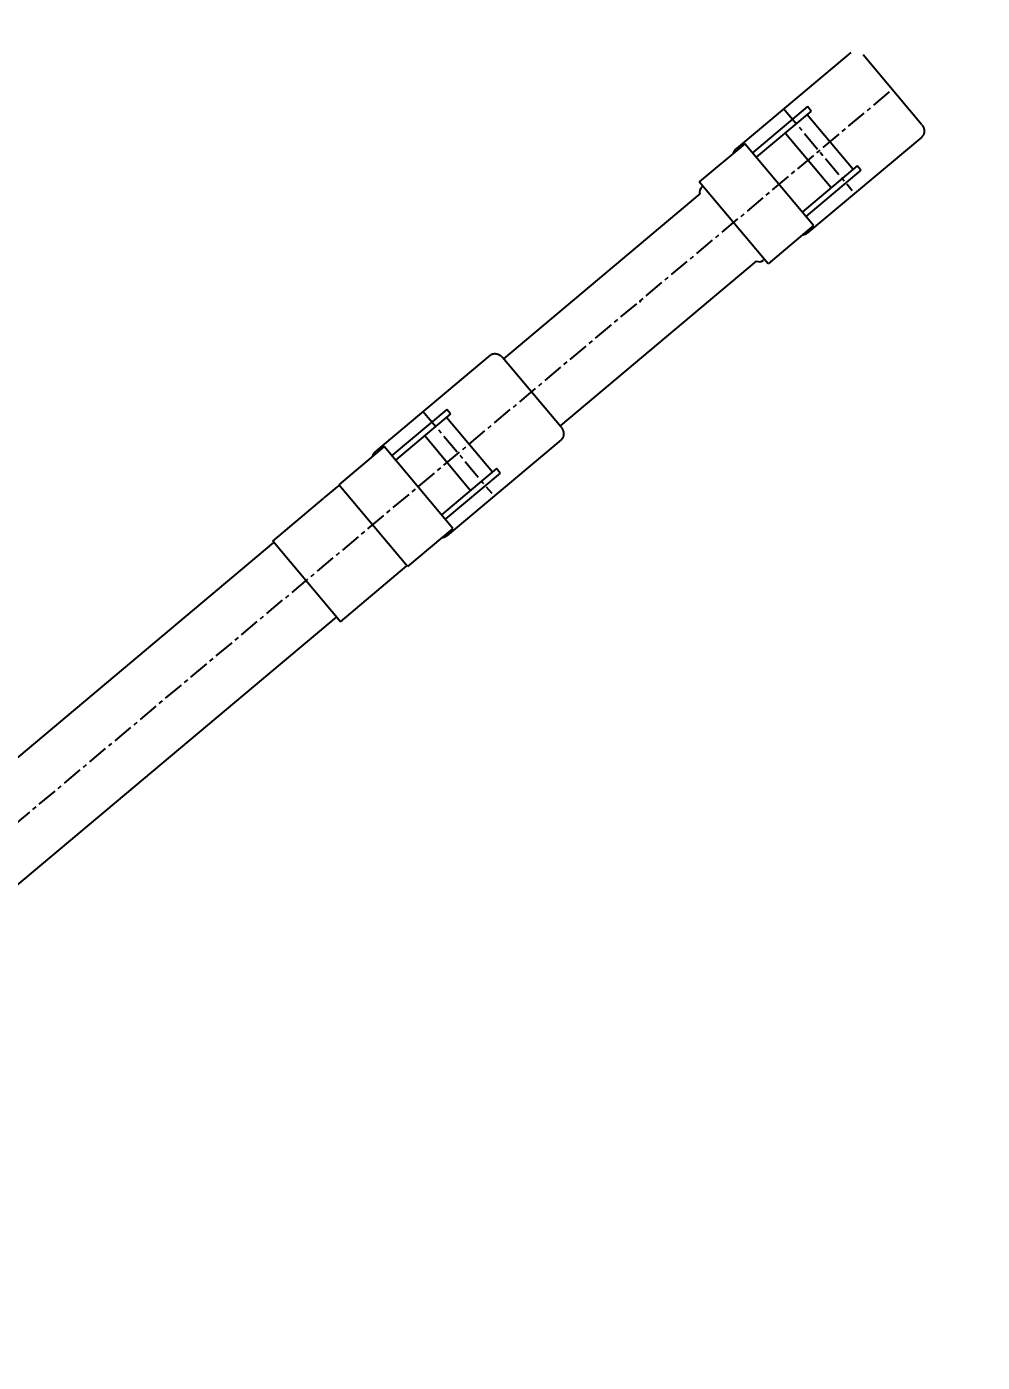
# Model space of a CAD drawing. Header units: millimetres. Extents: x 13669 to 217197, y -88248 to 24578.
# Drawn here: x 68197 to 69668, y -40768 to -38712 of the extents above; entities that cross this region are included whole.
import ezdxf

# ---------------------------------------------------------------- set-up
doc = ezdxf.new("R2010")
doc.units = ezdxf.units.MM
doc.linetypes.add('CENTER', pattern=[50.8, 31.75, -6.35, 6.35, -6.35])
doc.layers.add('1', color=7, linetype='Continuous')
doc.styles.get("Standard").update_dxf_attribs({"font": 'arial.ttf'})
doc.dimstyles.new('DIMSTYLE24', dxfattribs={"dimtxt": 3.2, "dimasz": 1, "dimexe": 2.54, "dimexo": 0, "dimgap": 1.6, "dimtad": 1, "dimdec": 4, "dimzin": 0, "dimdsep": 46, "dimtxsty": 'Standard', "dimblk1": 'OPEN', "dimblk2": 'OPEN', "dimsah": 1, "dimcen": 0.09, "dimadec": 0, "dimazin": 0, "dimtfac": 1, "dimtdec": 4, "dimtmove": 0, "dimatfit": 3, "dimldrblk": 'OPEN', "dimfxl": 1, "dimtvp": 1, "dimtolj": 1, "dimtzin": 0, "dimarcsym": 0})
doc.dimstyles.new('ISO-25', dxfattribs={"dimtxt": 2.5, "dimasz": 2.5, "dimexe": 1.25, "dimexo": 0.625, "dimtad": 1, "dimtxsty": 'Standard', "dimcen": 2.5, "dimadec": 0, "dimazin": 0, "dimtfac": 1, "dimtmove": 0, "dimatfit": 3, "dimfxl": 1, "dimarcsym": 0})

# ---------------------------------------------------------------- blocks, each defined once
blk = doc.blocks.new('_OPEN')
at = {"color": 0, "linetype": 'ByBlock'}
for q in [(-3.128, 0.562), (-3.128, -0.562), (-3, 0)]:
    blk.add_line((0, 0), q, dxfattribs=at)
blk = doc.blocks.new('*D288')
at = {"layer": '1', "color": 0, "linetype": 'Continuous', "lineweight": -2, "transparency": 16777216}
blk.add_line((66642.6, -41825.2), (66526.7, -42216.1), dxfattribs=at)
blk.add_arc((66878.8, -41028.8), 1237.2, 253.504, 39.9244, dxfattribs=at)
at = {"layer": 'Defpoints', "color": 0, "linetype": 'Continuous', "transparency": 16777216}
for p in [(68126.2, -36823), (69529.8, -38808.5), (67320.2, -40659.1), (66642.6, -41825.2), (67540, -42074.5)]:
    blk.add_point(p, dxfattribs=at)
at = {"layer": '1', "color": 0, "linetype": 'Continuous', "lineweight": -2, "transparency": 16777216, "xscale": 0.5, "yscale": 0.5, "zscale": 0.5}
for p, rotation in [((67827.3, -40234.4), 129.9359331024963), ((66527.1, -42214.9), 163.4923931750269)]:
    blk.add_blockref('_OPEN', p, dxfattribs=dict(at, rotation=rotation))
at = {"layer": '1', "color": 0, "linetype": 'Continuous', "transparency": 16777216, "insert": (68093.4, -41255.7), "char_height": 1.6, "attachment_point": 5, "rotation": 79.4176}
blk.add_mtext('\\A1;146°', dxfattribs=at)
blk = doc.blocks.new('*D291')
at = {"color": 0, "lineweight": -2, "transparency": 16777216}
for p, q in [((68095, -36934.9), (71100.1, -37827.1)), ((71070.5, -37922.6), (69891.7, -41892.7)), ((66859.3, -41096.7), (69864.5, -41988.9))]:
    blk.add_line(p, q, dxfattribs=at)
at = {"color": 0, "transparency": 16777216}
for points in [[(71054.5, -37917.9), (71086.4, -37927.4), (71098.9, -37826.8)], [(69875.8, -41887.9), (69907.7, -41897.4), (69863.3, -41988.6)]]:
    blk.add_solid(points, dxfattribs=at)
at = {"layer": 'Defpoints', "color": 0, "transparency": 16777216}
for p in [(68094.4, -36934.7), (66858.7, -41096.5), (69863.3, -41988.6)]:
    blk.add_point(p, dxfattribs=at)
at = {"color": 0, "transparency": 16777216, "insert": (70336.5, -39864.7), "char_height": 250, "attachment_point": 5, "rotation": 73.4639}
blk.add_mtext('4341,34', dxfattribs=at)

msp = doc.modelspace()

# ---------------------------------------------------------------- linework, layer by layer
at = {"layer": '1', "color": 7, "linetype": 'Continuous'}
for p, q in [((69465.5019402, -38751.4973544), (69289.7472059, -38899.0614161)), ((69574.7837304, -38862.1323845), (69484.7618619, -38754.912696)), ((69398.8805129, -38834.853319), (69314.207126, -38905.9451955)), ((69404.6675807, -38841.7459008), (69319.9941938, -38912.8378994)), ((69404.6675807, -38841.7459008), (69398.8805129, -38834.853319)), ((69398.5407474, -38846.8900062), (69469.2722812, -38931.1341396)), ((69364.8431067, -38875.182634), (69435.5746934, -38959.4266823)), ((69574.8414937, -38881.6698466), (69399.0594225, -39029.2568656)), ((69302.4399295, -38891.9301084), (69232.372304, -38950.7590086)), ((69408.2799786, -39017.9898623), (69302.4399295, -38891.9301084)), ((69475.3992231, -38925.9899505), (69390.7257142, -38997.0819491)), ((69481.1861689, -38932.8826544), (69396.5129041, -39003.974653)), ((69481.1861689, -38932.8826544), (69475.3992231, -38925.9899505)), ((69338.2123531, -39076.8187626), (69232.372304, -38950.7590086)), ((69238.0309086, -38957.4985521), (69236.5455583, -38958.7455724)), ((69233.3845634, -38969.233968), (68931.1263743, -39223.0107992)), ((69408.2799786, -39017.9898623), (69338.2123531, -39076.8187626)), ((69320.1913292, -39072.6244938), (69017.9329777, -39326.4008367)), ((69332.5538705, -39070.079219), (69331.0686422, -39071.3262393)), ((68910.2589419, -39217.6807044), (68734.5040855, -39365.2447662)), ((69019.5407321, -39328.3157346), (68929.5187415, -39221.0960461)), ((68843.6375146, -39301.036547), (68758.9641277, -39372.1285456)), ((68849.4245824, -39307.9292509), (68764.7511955, -39379.0212495)), ((68843.2977374, -39313.073366), (68914.0292362, -39397.3174339)), ((68849.4245824, -39307.9292509), (68843.6375146, -39301.036547)), ((68809.600109, -39341.3659835), (68880.3315961, -39425.6100613)), ((69019.5984954, -39347.8531967), (68843.8164241, -39495.4400936)), ((68747.1969312, -39358.1134584), (68677.1293057, -39416.9423587)), ((68853.0369802, -39484.1730903), (68747.1969312, -39358.1134584)), ((68920.1561028, -39392.1733006), (68835.4827159, -39463.2652992)), ((68925.9431706, -39399.0660045), (68920.1561028, -39392.1733006)), ((68654.7741311, -39437.4092818), (68677.9651707, -39417.937962)), ((68782.9693548, -39543.0021126), (68677.1293057, -39416.9423587)), ((68925.9431706, -39399.0660045), (68841.2697837, -39470.1580031)), ((68575.6172016, -39503.869648), (68654.348211, -39437.7668294)), ((68853.0369802, -39484.1730903), (68782.9693548, -39543.0021126)), ((67746.9652738, -40202.8812238), (68577.2292183, -39505.7897052)), ((68679.7853986, -39627.9381343), (68575.6172016, -39503.869648)), ((68679.7853986, -39627.9381343), (68782.1333677, -39542.0065094)), ((67766.6726653, -40382.1944447), (68673.6813249, -39620.6679604))]:
    msp.add_line(p, q, dxfattribs=at)
at = {"layer": '1', "color": 7, "linetype": 'CENTER'}
for p, q in [((67320.2042585, -40659.1239284), (69529.7727961, -38808.5225402)), ((69361.5696364, -38837.0698884), (69468.0538327, -38963.8967864)), ((68806.3266381, -39303.2531164), (68912.8108344, -39430.0801365))]:
    msp.add_line(p, q, dxfattribs=at)
at = {"layer": '1', "color": 7, "linetype": 'Continuous'}
for points in [[(69574.783817, -38862.1324403, -0.0245486221), (69575.6829151, -38863.2973153, -0.0245486221), (69576.48076, -38864.5287142, -0.0245486221), (69577.1696681, -38865.8147782, -0.0245486221), (69577.7430048, -38867.1431216, -0.0245486221), (69578.1952486, -38868.5009519, -0.0245486221), (69578.5220441, -38869.8751923, -0.0245486221), (69578.720244, -38871.2526083, -0.0245486221), (69578.7879397, -38872.6199344, -0.0245486221), (69578.7244791, -38873.9640027, -0.0245486221), (69578.5304734, -38875.271869, -0.0245486221), (69578.2077911, -38876.5309379, -0.0245486221), (69577.7595396, -38877.7290837, -0.0245486221), (69577.190036, -38878.8547678, -0.0245486221), (69576.5047648, -38879.8971492, -0.0245486221), (69575.7103256, -38880.8461891, -0.0245486221), (69574.8143693, -38881.6927478, 1)], [(69284.9183091, -38906.6412847, -0.0095218773), (69285.0767349, -38906.0930634, -0.0095218773), (69285.2559242, -38905.5513053, -0.0095218773), (69285.455617, -38905.0167963, -0.0095218773), (69285.6755237, -38904.4903116, -0.0095218773), (69285.9153254, -38903.9726149, -0.0095218773), (69286.1746742, -38903.4644569, -0.0095218773), (69286.453194, -38902.9665748, -0.0095218773), (69286.7504809, -38902.4796906, -0.0095218773), (69287.0661035, -38902.0045105, -0.0095218773), (69287.3996043, -38901.5417237, -0.0095218773), (69287.7504993, -38901.0920015, -0.0095218773), (69288.1182799, -38900.6559961, -0.0095218773), (69288.5024123, -38900.2343399, -0.0095218773), (69288.9023397, -38899.8276444, -0.0095218773), (69289.3174818, -38899.4364996, -0.0095218773), (69289.7472366, -38899.0614728, 1)], [(69399.0595121, -39029.2568102, -0.0095218773), (69398.6157679, -39029.6151751, -0.0095218773), (69398.1586779, -39029.9563584, -0.0095218773), (69397.6889052, -39030.2798651, -0.0095218773), (69397.207131, -39030.5852262, -0.0095218773), (69396.7140541, -39030.8719986, -0.0095218773), (69396.2103897, -39031.1397664, -0.0095218773), (69395.6968683, -39031.3881413, -0.0095218773), (69395.1742347, -39031.6167631, -0.0095218773), (69394.643247, -39031.8253001, -0.0095218773), (69394.1046752, -39032.0134499, -0.0095218773), (69393.5593005, -39032.1809396, -0.0095218773), (69393.007914, -39032.3275263, -0.0095218773), (69392.4513153, -39032.4529973, -0.0095218773), (69391.8903117, -39032.5571707, -0.0095218773), (69391.325717, -39032.6398954, -0.0095218773), (69390.75835, -39032.7010514, 1)], [(68910.2589734, -39217.6806384, -0.0245486221), (68911.2478183, -39216.9447137, -0.0245486221), (68912.3200287, -39216.3265104, -0.0245486221), (68913.4652786, -39215.8319821, -0.0245486221), (68914.6725385, -39215.4658914, -0.0245486221), (68915.9301821, -39215.231764, -0.0245486221), (68917.2260973, -39215.1318546, -0.0245486221), (68918.547804, -39215.1671254, -0.0245486221), (68919.8825732, -39215.3372368, -0.0245486221), (68921.2175505, -39215.6405504, -0.0245486221), (68922.5398793, -39216.0741452, -0.0245486221), (68923.8368248, -39216.6338454, -0.0245486221), (68925.0958968, -39217.3142609, -0.0245486221), (68926.3049697, -39218.1088388, -0.0245486221), (68927.4523995, -39219.0099269, -0.0245486221), (68928.5271357, -39220.0088473, -0.0245486221), (68929.5188281, -39221.0959798, 1)], [(69019.5406966, -39328.3157905, -0.0245486221), (69020.4397947, -39329.4806654, -0.0245486221), (69021.2376397, -39330.7120643, -0.0245486221), (69021.9265478, -39331.9981283, -0.0245486221), (69022.4998845, -39333.3264717, -0.0245486221), (69022.9521282, -39334.684302, -0.0245486221), (69023.2789237, -39336.0585425, -0.0245486221), (69023.4771237, -39337.4359584, -0.0245486221), (69023.5448193, -39338.8032846, -0.0245486221), (69023.4813587, -39340.1473528, -0.0245486221), (69023.2873531, -39341.4552191, -0.0245486221), (69022.9646707, -39342.714288, -0.0245486221), (69022.5164193, -39343.9124338, -0.0245486221), (69021.9469156, -39345.0381179, -0.0245486221), (69021.2616445, -39346.0804993, -0.0245486221), (69020.4672053, -39347.0295392, -0.0245486221), (69019.5712489, -39347.8760979, 1)], [(68729.6751887, -39372.8246348, -0.0095218773), (68729.8336146, -39372.2764135, -0.0095218773), (68730.0128039, -39371.7346554, -0.0095218773), (68730.2124967, -39371.2001464, -0.0095218773), (68730.4324034, -39370.6736618, -0.0095218773), (68730.6722051, -39370.155965, -0.0095218773), (68730.9315539, -39369.647807, -0.0095218773), (68731.2100737, -39369.1499249, -0.0095218773), (68731.5073605, -39368.6630407, -0.0095218773), (68731.8229832, -39368.1878606, -0.0095218773), (68732.1564839, -39367.7250738, -0.0095218773), (68732.507379, -39367.2753516, -0.0095218773), (68732.8751595, -39366.8393462, -0.0095218773), (68733.259292, -39366.41769, -0.0095218773), (68733.6592193, -39366.0109946, -0.0095218773), (68734.0743615, -39365.6198497, -0.0095218773), (68734.5041163, -39365.2448229, 1)], [(68843.8163918, -39495.4401603, -0.0095218773), (68843.3726475, -39495.7985253, -0.0095218773), (68842.9155576, -39496.1397085, -0.0095218773), (68842.4457848, -39496.4632152, -0.0095218773), (68841.9640106, -39496.7685763, -0.0095218773), (68841.4709337, -39497.0553487, -0.0095218773), (68840.9672693, -39497.3231165, -0.0095218773), (68840.4537479, -39497.5714915, -0.0095218773), (68839.9311144, -39497.8001132, -0.0095218773), (68839.4001266, -39498.0086503, -0.0095218773), (68838.8615548, -39498.1968001, -0.0095218773), (68838.3161801, -39498.3642898, -0.0095218773), (68837.7647936, -39498.5108764, -0.0095218773), (68837.2081949, -39498.6363475, -0.0095218773), (68836.6471914, -39498.7405209, -0.0095218773), (68836.0825966, -39498.8232455, -0.0095218773), (68835.5152296, -39498.8844015, 1)]]:
    msp.add_lwpolyline(points, format="xyb", dxfattribs=at)
for centre, start, end in [((69242.9757964, -38966.4040779), 130.0175076317, 196.4386766572), ((69324.6384042, -39063.6677337), 243.5953778572, 310.0175076317)]:
    msp.add_arc(centre, 10.0000014, start, end, dxfattribs=at)
for p in [(69141.3496089, -39134.6435493), (69141.3536424, -39134.6435481)]:
    msp.add_point(p, dxfattribs=at)

# ---------------------------------------------------------------- dimensions: what is measured, and where the dimension line sits
dim = msp.add_aligned_dim(p1=(68094.3747482, -36934.7274351), p2=(66858.7472795, -41096.5104442), distance=3134.1654015, dimstyle='ISO-25', override={"dimtxt": 250, "dimasz": 100})
dim.commit()
dim.dimension.update_dxf_attribs({"geometry": '*D291', "text_midpoint": (70336.4753982, -39864.7234613)})
dim = msp.add_angular_dim_2l(base=(67539.970122, -42074.4867966), line1=((66642.6207124, -41825.2450451), (68126.1743942, -36823.0030182)), line2=((67320.2042585, -40659.1239284), (69529.7727961, -38808.5225402)), dimstyle='DIMSTYLE24', override={"dimscale": 0.5, "dimdec": 0, "dimlfac": 65}, dxfattribs=at)
dim.commit()
dim.dimension.update_dxf_attribs({"geometry": '*D288', "text_midpoint": (68094.9567974, -41255.995933), "dimtype": 162})

doc.saveas('drawing.dxf')
